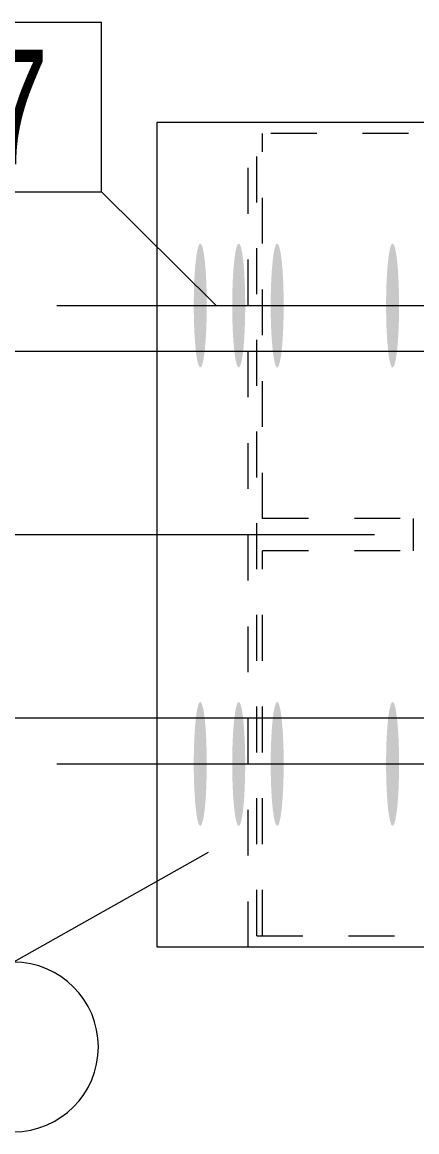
# Model space of a CAD drawing. Header units: millimetres. Extents: x 2 to 825, y 1 to 579.
# Drawn here: x 39.9 to 48.51, y 403.34 to 427.54 of the extents above; entities that cross this region are included whole.
import ezdxf

# ---------------------------------------------------------------- set-up
doc = ezdxf.new("R2010")
doc.units = ezdxf.units.MM
doc.linetypes.add('XKITLINE00', pattern=[0])
doc.linetypes.add('XKITLINE01', pattern=[4, 1, -1, 1, -1])
for name, color, linetype, lineweight in [('Bolt', 3, 'Continuous', 0), ('BoltMark', 7, 'Continuous', 0), ('Dimensions', 7, 'Continuous', 0), ('Part', 2, 'Continuous', 0), ('PartMark', 7, 'Continuous', 0)]:
    doc.layers.add(name, color=color, linetype=linetype, lineweight=lineweight)
doc.styles.add('ARIAL_NARROW', font='ARIALN.TTF')

# ---------------------------------------------------------------- blocks, each defined once
blk = doc.blocks.new('*A74')
at = {"layer": 'Bolt'}
for points in [[(43.93, 421.33), (43.93, 421.297), (43.93, 421.264), (43.93, 421.231), (43.929, 421.198), (43.929, 421.165), (43.928, 421.132), (43.928, 421.1), (43.927, 421.067), (43.926, 421.035), (43.925, 421.003), (43.924, 420.971), (43.923, 420.939), (43.922, 420.908), (43.921, 420.877), (43.92, 420.846), (43.918, 420.816), (43.917, 420.786), (43.915, 420.756), (43.914, 420.727), (43.912, 420.698), (43.91, 420.669), (43.908, 420.641), (43.907, 420.613), (43.905, 420.586), (43.903, 420.559), (43.9, 420.532), (43.898, 420.507), (43.896, 420.481), (43.894, 420.456), (43.891, 420.432), (43.889, 420.408), (43.886, 420.385), (43.884, 420.363), (43.881, 420.341), (43.879, 420.319), (43.876, 420.299), (43.873, 420.279), (43.87, 420.259), (43.867, 420.24), (43.865, 420.222), (43.862, 420.205), (43.859, 420.188), (43.856, 420.172), (43.852, 420.157), (43.849, 420.143), (43.846, 420.129), (43.843, 420.116), (43.84, 420.103), (43.836, 420.092), (43.833, 420.081), (43.83, 420.071), (43.827, 420.062), (43.823, 420.053), (43.82, 420.046), (43.816, 420.039), (43.813, 420.033), (43.81, 420.028), (43.806, 420.023), (43.803, 420.019), (43.799, 420.017), (43.796, 420.015), (43.792, 420.013), (43.789, 420.013), (43.785, 420.013), (43.782, 420.015), (43.778, 420.017), (43.775, 420.019), (43.771, 420.023), (43.768, 420.028), (43.765, 420.033), (43.761, 420.039), (43.758, 420.046), (43.754, 420.053), (43.751, 420.062), (43.748, 420.071), (43.744, 420.081), (43.741, 420.092), (43.738, 420.103), (43.735, 420.116), (43.731, 420.129), (43.728, 420.143), (43.725, 420.157), (43.722, 420.172), (43.719, 420.188), (43.716, 420.205), (43.713, 420.222), (43.71, 420.24), (43.707, 420.259), (43.704, 420.279), (43.702, 420.299), (43.699, 420.319), (43.696, 420.341), (43.694, 420.363), (43.691, 420.385), (43.689, 420.408), (43.686, 420.432), (43.684, 420.456), (43.682, 420.481), (43.679, 420.507), (43.677, 420.532), (43.675, 420.559), (43.673, 420.586), (43.671, 420.613), (43.669, 420.641), (43.667, 420.669), (43.666, 420.698), (43.664, 420.727), (43.662, 420.756), (43.661, 420.786), (43.659, 420.816), (43.658, 420.846), (43.657, 420.877), (43.655, 420.908), (43.654, 420.939), (43.653, 420.971), (43.652, 421.003), (43.651, 421.035), (43.651, 421.067), (43.65, 421.1), (43.649, 421.132), (43.649, 421.165), (43.648, 421.198), (43.648, 421.231), (43.648, 421.264), (43.647, 421.297), (43.647, 421.33), (43.647, 421.363), (43.647, 421.396), (43.647, 421.429), (43.648, 421.462), (43.648, 421.495), (43.648, 421.528), (43.649, 421.561), (43.649, 421.594), (43.65, 421.626), (43.651, 421.659), (43.651, 421.691), (43.652, 421.723), (43.653, 421.755), (43.654, 421.786), (43.655, 421.818), (43.657, 421.849), (43.658, 421.88), (43.659, 421.91), (43.661, 421.94), (43.662, 421.97), (43.664, 421.999), (43.666, 422.028), (43.667, 422.057), (43.669, 422.085), (43.671, 422.113), (43.673, 422.14), (43.675, 422.167), (43.677, 422.193), (43.679, 422.219), (43.682, 422.245), (43.684, 422.27), (43.686, 422.294), (43.689, 422.318), (43.691, 422.341), (43.694, 422.363), (43.696, 422.385), (43.699, 422.407), (43.702, 422.427), (43.704, 422.447), (43.707, 422.467), (43.71, 422.485), (43.713, 422.503), (43.716, 422.521), (43.719, 422.538), (43.722, 422.554), (43.725, 422.569), (43.728, 422.583), (43.731, 422.597), (43.735, 422.61), (43.738, 422.622), (43.741, 422.634), (43.744, 422.645), (43.748, 422.655), (43.751, 422.664), (43.754, 422.672), (43.758, 422.68), (43.761, 422.687), (43.765, 422.693), (43.768, 422.698), (43.771, 422.703), (43.775, 422.706), (43.778, 422.709), (43.782, 422.711), (43.785, 422.713), (43.789, 422.713), (43.792, 422.713), (43.796, 422.711), (43.799, 422.709), (43.803, 422.706), (43.806, 422.703), (43.81, 422.698), (43.813, 422.693), (43.816, 422.687), (43.82, 422.68), (43.823, 422.672), (43.827, 422.664), (43.83, 422.655), (43.833, 422.645), (43.836, 422.634), (43.84, 422.622), (43.843, 422.61), (43.846, 422.597), (43.849, 422.583), (43.852, 422.569), (43.856, 422.554), (43.859, 422.538), (43.862, 422.521), (43.865, 422.503), (43.867, 422.485), (43.87, 422.467), (43.873, 422.447), (43.876, 422.427), (43.879, 422.407), (43.881, 422.385), (43.884, 422.363), (43.886, 422.341), (43.889, 422.318), (43.891, 422.294), (43.894, 422.27), (43.896, 422.245), (43.898, 422.219), (43.9, 422.193), (43.903, 422.167), (43.905, 422.14), (43.907, 422.113), (43.908, 422.085), (43.91, 422.057), (43.912, 422.028), (43.914, 421.999), (43.915, 421.97), (43.917, 421.94), (43.918, 421.91), (43.92, 421.88), (43.921, 421.849), (43.922, 421.818), (43.923, 421.786), (43.924, 421.755), (43.925, 421.723), (43.926, 421.691), (43.927, 421.659), (43.928, 421.626), (43.928, 421.594), (43.929, 421.561), (43.929, 421.528), (43.93, 421.495), (43.93, 421.462), (43.93, 421.429), (43.93, 421.396), (43.93, 421.363)], [(44.77, 421.33), (44.769, 421.297), (44.769, 421.264), (44.769, 421.231), (44.768, 421.198), (44.768, 421.165), (44.767, 421.132), (44.767, 421.1), (44.766, 421.067), (44.765, 421.035), (44.764, 421.003), (44.763, 420.971), (44.762, 420.939), (44.761, 420.908), (44.76, 420.877), (44.759, 420.846), (44.757, 420.816), (44.756, 420.786), (44.754, 420.756), (44.753, 420.727), (44.751, 420.698), (44.749, 420.669), (44.748, 420.641), (44.746, 420.613), (44.744, 420.586), (44.742, 420.559), (44.74, 420.532), (44.737, 420.507), (44.735, 420.481), (44.733, 420.456), (44.731, 420.432), (44.728, 420.408), (44.726, 420.385), (44.723, 420.363), (44.72, 420.341), (44.718, 420.319), (44.715, 420.299), (44.712, 420.279), (44.709, 420.259), (44.707, 420.24), (44.704, 420.222), (44.701, 420.205), (44.698, 420.188), (44.695, 420.172), (44.692, 420.157), (44.688, 420.143), (44.685, 420.129), (44.682, 420.116), (44.679, 420.103), (44.676, 420.092), (44.672, 420.081), (44.669, 420.071), (44.666, 420.062), (44.662, 420.053), (44.659, 420.046), (44.656, 420.039), (44.652, 420.033), (44.649, 420.028), (44.645, 420.023), (44.642, 420.019), (44.638, 420.017), (44.635, 420.015), (44.631, 420.013), (44.628, 420.013), (44.624, 420.013), (44.621, 420.015), (44.618, 420.017), (44.614, 420.019), (44.611, 420.023), (44.607, 420.028), (44.604, 420.033), (44.6, 420.039), (44.597, 420.046), (44.594, 420.053), (44.59, 420.062), (44.587, 420.071), (44.584, 420.081), (44.58, 420.092), (44.577, 420.103), (44.574, 420.116), (44.571, 420.129), (44.567, 420.143), (44.564, 420.157), (44.561, 420.172), (44.558, 420.188), (44.555, 420.205), (44.552, 420.222), (44.549, 420.24), (44.546, 420.259), (44.544, 420.279), (44.541, 420.299), (44.538, 420.319), (44.535, 420.341), (44.533, 420.363), (44.53, 420.385), (44.528, 420.408), (44.525, 420.432), (44.523, 420.456), (44.521, 420.481), (44.518, 420.507), (44.516, 420.532), (44.514, 420.559), (44.512, 420.586), (44.51, 420.613), (44.508, 420.641), (44.506, 420.669), (44.505, 420.698), (44.503, 420.727), (44.501, 420.756), (44.5, 420.786), (44.498, 420.816), (44.497, 420.846), (44.496, 420.877), (44.495, 420.908), (44.493, 420.939), (44.492, 420.971), (44.491, 421.003), (44.491, 421.035), (44.49, 421.067), (44.489, 421.1), (44.488, 421.132), (44.488, 421.165), (44.487, 421.198), (44.487, 421.231), (44.487, 421.264), (44.487, 421.297), (44.486, 421.33), (44.486, 421.363), (44.486, 421.396), (44.487, 421.429), (44.487, 421.462), (44.487, 421.495), (44.487, 421.528), (44.488, 421.561), (44.488, 421.594), (44.489, 421.626), (44.49, 421.659), (44.491, 421.691), (44.491, 421.723), (44.492, 421.755), (44.493, 421.786), (44.495, 421.818), (44.496, 421.849), (44.497, 421.88), (44.498, 421.91), (44.5, 421.94), (44.501, 421.97), (44.503, 421.999), (44.505, 422.028), (44.506, 422.057), (44.508, 422.085), (44.51, 422.113), (44.512, 422.14), (44.514, 422.167), (44.516, 422.193), (44.518, 422.219), (44.521, 422.245), (44.523, 422.27), (44.525, 422.294), (44.528, 422.318), (44.53, 422.341), (44.533, 422.363), (44.535, 422.385), (44.538, 422.407), (44.541, 422.427), (44.544, 422.447), (44.546, 422.467), (44.549, 422.485), (44.552, 422.503), (44.555, 422.521), (44.558, 422.538), (44.561, 422.554), (44.564, 422.569), (44.567, 422.583), (44.571, 422.597), (44.574, 422.61), (44.577, 422.622), (44.58, 422.634), (44.584, 422.645), (44.587, 422.655), (44.59, 422.664), (44.594, 422.672), (44.597, 422.68), (44.6, 422.687), (44.604, 422.693), (44.607, 422.698), (44.611, 422.703), (44.614, 422.706), (44.618, 422.709), (44.621, 422.711), (44.624, 422.713), (44.628, 422.713), (44.631, 422.713), (44.635, 422.711), (44.638, 422.709), (44.642, 422.706), (44.645, 422.703), (44.649, 422.698), (44.652, 422.693), (44.656, 422.687), (44.659, 422.68), (44.662, 422.672), (44.666, 422.664), (44.669, 422.655), (44.672, 422.645), (44.676, 422.634), (44.679, 422.622), (44.682, 422.61), (44.685, 422.597), (44.688, 422.583), (44.692, 422.569), (44.695, 422.554), (44.698, 422.538), (44.701, 422.521), (44.704, 422.503), (44.707, 422.485), (44.709, 422.467), (44.712, 422.447), (44.715, 422.427), (44.718, 422.407), (44.72, 422.385), (44.723, 422.363), (44.726, 422.341), (44.728, 422.318), (44.731, 422.294), (44.733, 422.27), (44.735, 422.245), (44.737, 422.219), (44.74, 422.193), (44.742, 422.167), (44.744, 422.14), (44.746, 422.113), (44.748, 422.085), (44.749, 422.057), (44.751, 422.028), (44.753, 421.999), (44.754, 421.97), (44.756, 421.94), (44.757, 421.91), (44.759, 421.88), (44.76, 421.849), (44.761, 421.818), (44.762, 421.786), (44.763, 421.755), (44.764, 421.723), (44.765, 421.691), (44.766, 421.659), (44.767, 421.626), (44.767, 421.594), (44.768, 421.561), (44.768, 421.528), (44.769, 421.495), (44.769, 421.462), (44.769, 421.429), (44.77, 421.396), (44.77, 421.363)], [(45.609, 421.33), (45.609, 421.297), (45.608, 421.264), (45.608, 421.231), (45.608, 421.198), (45.607, 421.165), (45.607, 421.132), (45.606, 421.1), (45.605, 421.067), (45.604, 421.035), (45.604, 421.003), (45.603, 420.971), (45.602, 420.939), (45.6, 420.908), (45.599, 420.877), (45.598, 420.846), (45.597, 420.816), (45.595, 420.786), (45.594, 420.756), (45.592, 420.727), (45.59, 420.698), (45.589, 420.669), (45.587, 420.641), (45.585, 420.613), (45.583, 420.586), (45.581, 420.559), (45.579, 420.532), (45.577, 420.507), (45.574, 420.481), (45.572, 420.456), (45.57, 420.432), (45.567, 420.408), (45.565, 420.385), (45.562, 420.363), (45.56, 420.341), (45.557, 420.319), (45.554, 420.299), (45.551, 420.279), (45.549, 420.259), (45.546, 420.24), (45.543, 420.222), (45.54, 420.205), (45.537, 420.188), (45.534, 420.172), (45.531, 420.157), (45.528, 420.143), (45.524, 420.129), (45.521, 420.116), (45.518, 420.103), (45.515, 420.092), (45.512, 420.081), (45.508, 420.071), (45.505, 420.062), (45.502, 420.053), (45.498, 420.046), (45.495, 420.039), (45.491, 420.033), (45.488, 420.028), (45.484, 420.023), (45.481, 420.019), (45.478, 420.017), (45.474, 420.015), (45.471, 420.013), (45.467, 420.013), (45.464, 420.013), (45.46, 420.015), (45.457, 420.017), (45.453, 420.019), (45.45, 420.023), (45.446, 420.028), (45.443, 420.033), (45.439, 420.039), (45.436, 420.046), (45.433, 420.053), (45.429, 420.062), (45.426, 420.071), (45.423, 420.081), (45.419, 420.092), (45.416, 420.103), (45.413, 420.116), (45.41, 420.129), (45.407, 420.143), (45.403, 420.157), (45.4, 420.172), (45.397, 420.188), (45.394, 420.205), (45.391, 420.222), (45.388, 420.24), (45.386, 420.259), (45.383, 420.279), (45.38, 420.299), (45.377, 420.319), (45.375, 420.341), (45.372, 420.363), (45.369, 420.385), (45.367, 420.408), (45.365, 420.432), (45.362, 420.456), (45.36, 420.481), (45.358, 420.507), (45.355, 420.532), (45.353, 420.559), (45.351, 420.586), (45.349, 420.613), (45.347, 420.641), (45.346, 420.669), (45.344, 420.698), (45.342, 420.727), (45.341, 420.756), (45.339, 420.786), (45.338, 420.816), (45.336, 420.846), (45.335, 420.877), (45.334, 420.908), (45.333, 420.939), (45.332, 420.971), (45.331, 421.003), (45.33, 421.035), (45.329, 421.067), (45.328, 421.1), (45.328, 421.132), (45.327, 421.165), (45.327, 421.198), (45.326, 421.231), (45.326, 421.264), (45.326, 421.297), (45.326, 421.33), (45.326, 421.363), (45.326, 421.396), (45.326, 421.429), (45.326, 421.462), (45.326, 421.495), (45.327, 421.528), (45.327, 421.561), (45.328, 421.594), (45.328, 421.626), (45.329, 421.659), (45.33, 421.691), (45.331, 421.723), (45.332, 421.755), (45.333, 421.786), (45.334, 421.818), (45.335, 421.849), (45.336, 421.88), (45.338, 421.91), (45.339, 421.94), (45.341, 421.97), (45.342, 421.999), (45.344, 422.028), (45.346, 422.057), (45.347, 422.085), (45.349, 422.113), (45.351, 422.14), (45.353, 422.167), (45.355, 422.193), (45.358, 422.219), (45.36, 422.245), (45.362, 422.27), (45.365, 422.294), (45.367, 422.318), (45.369, 422.341), (45.372, 422.363), (45.375, 422.385), (45.377, 422.407), (45.38, 422.427), (45.383, 422.447), (45.386, 422.467), (45.388, 422.485), (45.391, 422.503), (45.394, 422.521), (45.397, 422.538), (45.4, 422.554), (45.403, 422.569), (45.407, 422.583), (45.41, 422.597), (45.413, 422.61), (45.416, 422.622), (45.419, 422.634), (45.423, 422.645), (45.426, 422.655), (45.429, 422.664), (45.433, 422.672), (45.436, 422.68), (45.439, 422.687), (45.443, 422.693), (45.446, 422.698), (45.45, 422.703), (45.453, 422.706), (45.457, 422.709), (45.46, 422.711), (45.464, 422.713), (45.467, 422.713), (45.471, 422.713), (45.474, 422.711), (45.478, 422.709), (45.481, 422.706), (45.484, 422.703), (45.488, 422.698), (45.491, 422.693), (45.495, 422.687), (45.498, 422.68), (45.502, 422.672), (45.505, 422.664), (45.508, 422.655), (45.512, 422.645), (45.515, 422.634), (45.518, 422.622), (45.521, 422.61), (45.524, 422.597), (45.528, 422.583), (45.531, 422.569), (45.534, 422.554), (45.537, 422.538), (45.54, 422.521), (45.543, 422.503), (45.546, 422.485), (45.549, 422.467), (45.551, 422.447), (45.554, 422.427), (45.557, 422.407), (45.56, 422.385), (45.562, 422.363), (45.565, 422.341), (45.567, 422.318), (45.57, 422.294), (45.572, 422.27), (45.574, 422.245), (45.577, 422.219), (45.579, 422.193), (45.581, 422.167), (45.583, 422.14), (45.585, 422.113), (45.587, 422.085), (45.589, 422.057), (45.59, 422.028), (45.592, 421.999), (45.594, 421.97), (45.595, 421.94), (45.597, 421.91), (45.598, 421.88), (45.599, 421.849), (45.6, 421.818), (45.602, 421.786), (45.603, 421.755), (45.604, 421.723), (45.604, 421.691), (45.605, 421.659), (45.606, 421.626), (45.607, 421.594), (45.607, 421.561), (45.608, 421.528), (45.608, 421.495), (45.608, 421.462), (45.609, 421.429), (45.609, 421.396), (45.609, 421.363)], [(48.126, 421.33), (48.126, 421.297), (48.126, 421.264), (48.126, 421.231), (48.125, 421.198), (48.125, 421.165), (48.124, 421.132), (48.123, 421.1), (48.123, 421.067), (48.122, 421.035), (48.121, 421.003), (48.12, 420.971), (48.119, 420.939), (48.118, 420.908), (48.117, 420.877), (48.115, 420.846), (48.114, 420.816), (48.113, 420.786), (48.111, 420.756), (48.109, 420.727), (48.108, 420.698), (48.106, 420.669), (48.104, 420.641), (48.102, 420.613), (48.1, 420.586), (48.098, 420.559), (48.096, 420.532), (48.094, 420.507), (48.092, 420.481), (48.09, 420.456), (48.087, 420.432), (48.085, 420.408), (48.082, 420.385), (48.08, 420.363), (48.077, 420.341), (48.074, 420.319), (48.072, 420.299), (48.069, 420.279), (48.066, 420.259), (48.063, 420.24), (48.06, 420.222), (48.057, 420.205), (48.054, 420.188), (48.051, 420.172), (48.048, 420.157), (48.045, 420.143), (48.042, 420.129), (48.039, 420.116), (48.036, 420.103), (48.032, 420.092), (48.029, 420.081), (48.026, 420.071), (48.022, 420.062), (48.019, 420.053), (48.016, 420.046), (48.012, 420.039), (48.009, 420.033), (48.005, 420.028), (48.002, 420.023), (47.998, 420.019), (47.995, 420.017), (47.992, 420.015), (47.988, 420.013), (47.985, 420.013), (47.981, 420.013), (47.978, 420.015), (47.974, 420.017), (47.971, 420.019), (47.967, 420.023), (47.964, 420.028), (47.96, 420.033), (47.957, 420.039), (47.954, 420.046), (47.95, 420.053), (47.947, 420.062), (47.943, 420.071), (47.94, 420.081), (47.937, 420.092), (47.934, 420.103), (47.93, 420.116), (47.927, 420.129), (47.924, 420.143), (47.921, 420.157), (47.918, 420.172), (47.915, 420.188), (47.912, 420.205), (47.909, 420.222), (47.906, 420.24), (47.903, 420.259), (47.9, 420.279), (47.897, 420.299), (47.895, 420.319), (47.892, 420.341), (47.889, 420.363), (47.887, 420.385), (47.884, 420.408), (47.882, 420.432), (47.88, 420.456), (47.877, 420.481), (47.875, 420.507), (47.873, 420.532), (47.871, 420.559), (47.869, 420.586), (47.867, 420.613), (47.865, 420.641), (47.863, 420.669), (47.861, 420.698), (47.86, 420.727), (47.858, 420.756), (47.857, 420.786), (47.855, 420.816), (47.854, 420.846), (47.852, 420.877), (47.851, 420.908), (47.85, 420.939), (47.849, 420.971), (47.848, 421.003), (47.847, 421.035), (47.846, 421.067), (47.846, 421.1), (47.845, 421.132), (47.845, 421.165), (47.844, 421.198), (47.844, 421.231), (47.843, 421.264), (47.843, 421.297), (47.843, 421.33), (47.843, 421.363), (47.843, 421.396), (47.843, 421.429), (47.843, 421.462), (47.844, 421.495), (47.844, 421.528), (47.845, 421.561), (47.845, 421.594), (47.846, 421.626), (47.846, 421.659), (47.847, 421.691), (47.848, 421.723), (47.849, 421.755), (47.85, 421.786), (47.851, 421.818), (47.852, 421.849), (47.854, 421.88), (47.855, 421.91), (47.857, 421.94), (47.858, 421.97), (47.86, 421.999), (47.861, 422.028), (47.863, 422.057), (47.865, 422.085), (47.867, 422.113), (47.869, 422.14), (47.871, 422.167), (47.873, 422.193), (47.875, 422.219), (47.877, 422.245), (47.88, 422.27), (47.882, 422.294), (47.884, 422.318), (47.887, 422.341), (47.889, 422.363), (47.892, 422.385), (47.895, 422.407), (47.897, 422.427), (47.9, 422.447), (47.903, 422.467), (47.906, 422.485), (47.909, 422.503), (47.912, 422.521), (47.915, 422.538), (47.918, 422.554), (47.921, 422.569), (47.924, 422.583), (47.927, 422.597), (47.93, 422.61), (47.934, 422.622), (47.937, 422.634), (47.94, 422.645), (47.943, 422.655), (47.947, 422.664), (47.95, 422.672), (47.954, 422.68), (47.957, 422.687), (47.96, 422.693), (47.964, 422.698), (47.967, 422.703), (47.971, 422.706), (47.974, 422.709), (47.978, 422.711), (47.981, 422.713), (47.985, 422.713), (47.988, 422.713), (47.992, 422.711), (47.995, 422.709), (47.998, 422.706), (48.002, 422.703), (48.005, 422.698), (48.009, 422.693), (48.012, 422.687), (48.016, 422.68), (48.019, 422.672), (48.022, 422.664), (48.026, 422.655), (48.029, 422.645), (48.032, 422.634), (48.036, 422.622), (48.039, 422.61), (48.042, 422.597), (48.045, 422.583), (48.048, 422.569), (48.051, 422.554), (48.054, 422.538), (48.057, 422.521), (48.06, 422.503), (48.063, 422.485), (48.066, 422.467), (48.069, 422.447), (48.072, 422.427), (48.074, 422.407), (48.077, 422.385), (48.08, 422.363), (48.082, 422.341), (48.085, 422.318), (48.087, 422.294), (48.09, 422.27), (48.092, 422.245), (48.094, 422.219), (48.096, 422.193), (48.098, 422.167), (48.1, 422.14), (48.102, 422.113), (48.104, 422.085), (48.106, 422.057), (48.108, 422.028), (48.109, 421.999), (48.111, 421.97), (48.113, 421.94), (48.114, 421.91), (48.115, 421.88), (48.117, 421.849), (48.118, 421.818), (48.119, 421.786), (48.12, 421.755), (48.121, 421.723), (48.122, 421.691), (48.123, 421.659), (48.123, 421.626), (48.124, 421.594), (48.125, 421.561), (48.125, 421.528), (48.126, 421.495), (48.126, 421.462), (48.126, 421.429), (48.126, 421.396), (48.126, 421.363)], [(43.93, 411.33), (43.93, 411.297), (43.93, 411.264), (43.93, 411.231), (43.929, 411.198), (43.929, 411.165), (43.928, 411.132), (43.928, 411.1), (43.927, 411.067), (43.926, 411.035), (43.925, 411.003), (43.924, 410.971), (43.923, 410.939), (43.922, 410.908), (43.921, 410.877), (43.92, 410.846), (43.918, 410.816), (43.917, 410.786), (43.915, 410.756), (43.914, 410.727), (43.912, 410.698), (43.91, 410.669), (43.908, 410.641), (43.907, 410.613), (43.905, 410.586), (43.903, 410.559), (43.9, 410.532), (43.898, 410.507), (43.896, 410.481), (43.894, 410.456), (43.891, 410.432), (43.889, 410.408), (43.886, 410.385), (43.884, 410.363), (43.881, 410.341), (43.879, 410.319), (43.876, 410.299), (43.873, 410.279), (43.87, 410.259), (43.867, 410.24), (43.865, 410.222), (43.862, 410.205), (43.859, 410.188), (43.856, 410.172), (43.852, 410.157), (43.849, 410.143), (43.846, 410.129), (43.843, 410.116), (43.84, 410.103), (43.836, 410.092), (43.833, 410.081), (43.83, 410.071), (43.827, 410.062), (43.823, 410.053), (43.82, 410.046), (43.816, 410.039), (43.813, 410.033), (43.81, 410.028), (43.806, 410.023), (43.803, 410.019), (43.799, 410.017), (43.796, 410.015), (43.792, 410.013), (43.789, 410.013), (43.785, 410.013), (43.782, 410.015), (43.778, 410.017), (43.775, 410.019), (43.771, 410.023), (43.768, 410.028), (43.765, 410.033), (43.761, 410.039), (43.758, 410.046), (43.754, 410.053), (43.751, 410.062), (43.748, 410.071), (43.744, 410.081), (43.741, 410.092), (43.738, 410.103), (43.735, 410.116), (43.731, 410.129), (43.728, 410.143), (43.725, 410.157), (43.722, 410.172), (43.719, 410.188), (43.716, 410.205), (43.713, 410.222), (43.71, 410.24), (43.707, 410.259), (43.704, 410.279), (43.702, 410.299), (43.699, 410.319), (43.696, 410.341), (43.694, 410.363), (43.691, 410.385), (43.689, 410.408), (43.686, 410.432), (43.684, 410.456), (43.682, 410.481), (43.679, 410.507), (43.677, 410.532), (43.675, 410.559), (43.673, 410.586), (43.671, 410.613), (43.669, 410.641), (43.667, 410.669), (43.666, 410.698), (43.664, 410.727), (43.662, 410.756), (43.661, 410.786), (43.659, 410.816), (43.658, 410.846), (43.657, 410.877), (43.655, 410.908), (43.654, 410.939), (43.653, 410.971), (43.652, 411.003), (43.651, 411.035), (43.651, 411.067), (43.65, 411.1), (43.649, 411.132), (43.649, 411.165), (43.648, 411.198), (43.648, 411.231), (43.648, 411.264), (43.647, 411.297), (43.647, 411.33), (43.647, 411.363), (43.647, 411.396), (43.647, 411.429), (43.648, 411.462), (43.648, 411.495), (43.648, 411.528), (43.649, 411.561), (43.649, 411.594), (43.65, 411.626), (43.651, 411.659), (43.651, 411.691), (43.652, 411.723), (43.653, 411.755), (43.654, 411.786), (43.655, 411.818), (43.657, 411.849), (43.658, 411.88), (43.659, 411.91), (43.661, 411.94), (43.662, 411.97), (43.664, 411.999), (43.666, 412.028), (43.667, 412.057), (43.669, 412.085), (43.671, 412.113), (43.673, 412.14), (43.675, 412.167), (43.677, 412.193), (43.679, 412.219), (43.682, 412.245), (43.684, 412.27), (43.686, 412.294), (43.689, 412.318), (43.691, 412.341), (43.694, 412.363), (43.696, 412.385), (43.699, 412.407), (43.702, 412.427), (43.704, 412.447), (43.707, 412.467), (43.71, 412.485), (43.713, 412.503), (43.716, 412.521), (43.719, 412.538), (43.722, 412.554), (43.725, 412.569), (43.728, 412.583), (43.731, 412.597), (43.735, 412.61), (43.738, 412.622), (43.741, 412.634), (43.744, 412.645), (43.748, 412.655), (43.751, 412.664), (43.754, 412.672), (43.758, 412.68), (43.761, 412.687), (43.765, 412.693), (43.768, 412.698), (43.771, 412.703), (43.775, 412.706), (43.778, 412.709), (43.782, 412.711), (43.785, 412.713), (43.789, 412.713), (43.792, 412.713), (43.796, 412.711), (43.799, 412.709), (43.803, 412.706), (43.806, 412.703), (43.81, 412.698), (43.813, 412.693), (43.816, 412.687), (43.82, 412.68), (43.823, 412.672), (43.827, 412.664), (43.83, 412.655), (43.833, 412.645), (43.836, 412.634), (43.84, 412.622), (43.843, 412.61), (43.846, 412.597), (43.849, 412.583), (43.852, 412.569), (43.856, 412.554), (43.859, 412.538), (43.862, 412.521), (43.865, 412.503), (43.867, 412.485), (43.87, 412.467), (43.873, 412.447), (43.876, 412.427), (43.879, 412.407), (43.881, 412.385), (43.884, 412.363), (43.886, 412.341), (43.889, 412.318), (43.891, 412.294), (43.894, 412.27), (43.896, 412.245), (43.898, 412.219), (43.9, 412.193), (43.903, 412.167), (43.905, 412.14), (43.907, 412.113), (43.908, 412.085), (43.91, 412.057), (43.912, 412.028), (43.914, 411.999), (43.915, 411.97), (43.917, 411.94), (43.918, 411.91), (43.92, 411.88), (43.921, 411.849), (43.922, 411.818), (43.923, 411.786), (43.924, 411.755), (43.925, 411.723), (43.926, 411.691), (43.927, 411.659), (43.928, 411.626), (43.928, 411.594), (43.929, 411.561), (43.929, 411.528), (43.93, 411.495), (43.93, 411.462), (43.93, 411.429), (43.93, 411.396), (43.93, 411.363)], [(44.77, 411.33), (44.769, 411.297), (44.769, 411.264), (44.769, 411.231), (44.768, 411.198), (44.768, 411.165), (44.767, 411.132), (44.767, 411.1), (44.766, 411.067), (44.765, 411.035), (44.764, 411.003), (44.763, 410.971), (44.762, 410.939), (44.761, 410.908), (44.76, 410.877), (44.759, 410.846), (44.757, 410.816), (44.756, 410.786), (44.754, 410.756), (44.753, 410.727), (44.751, 410.698), (44.749, 410.669), (44.748, 410.641), (44.746, 410.613), (44.744, 410.586), (44.742, 410.559), (44.74, 410.532), (44.737, 410.507), (44.735, 410.481), (44.733, 410.456), (44.731, 410.432), (44.728, 410.408), (44.726, 410.385), (44.723, 410.363), (44.72, 410.341), (44.718, 410.319), (44.715, 410.299), (44.712, 410.279), (44.709, 410.259), (44.707, 410.24), (44.704, 410.222), (44.701, 410.205), (44.698, 410.188), (44.695, 410.172), (44.692, 410.157), (44.688, 410.143), (44.685, 410.129), (44.682, 410.116), (44.679, 410.103), (44.676, 410.092), (44.672, 410.081), (44.669, 410.071), (44.666, 410.062), (44.662, 410.053), (44.659, 410.046), (44.656, 410.039), (44.652, 410.033), (44.649, 410.028), (44.645, 410.023), (44.642, 410.019), (44.638, 410.017), (44.635, 410.015), (44.631, 410.013), (44.628, 410.013), (44.624, 410.013), (44.621, 410.015), (44.618, 410.017), (44.614, 410.019), (44.611, 410.023), (44.607, 410.028), (44.604, 410.033), (44.6, 410.039), (44.597, 410.046), (44.594, 410.053), (44.59, 410.062), (44.587, 410.071), (44.584, 410.081), (44.58, 410.092), (44.577, 410.103), (44.574, 410.116), (44.571, 410.129), (44.567, 410.143), (44.564, 410.157), (44.561, 410.172), (44.558, 410.188), (44.555, 410.205), (44.552, 410.222), (44.549, 410.24), (44.546, 410.259), (44.544, 410.279), (44.541, 410.299), (44.538, 410.319), (44.535, 410.341), (44.533, 410.363), (44.53, 410.385), (44.528, 410.408), (44.525, 410.432), (44.523, 410.456), (44.521, 410.481), (44.518, 410.507), (44.516, 410.532), (44.514, 410.559), (44.512, 410.586), (44.51, 410.613), (44.508, 410.641), (44.506, 410.669), (44.505, 410.698), (44.503, 410.727), (44.501, 410.756), (44.5, 410.786), (44.498, 410.816), (44.497, 410.846), (44.496, 410.877), (44.495, 410.908), (44.493, 410.939), (44.492, 410.971), (44.491, 411.003), (44.491, 411.035), (44.49, 411.067), (44.489, 411.1), (44.488, 411.132), (44.488, 411.165), (44.487, 411.198), (44.487, 411.231), (44.487, 411.264), (44.487, 411.297), (44.486, 411.33), (44.486, 411.363), (44.486, 411.396), (44.487, 411.429), (44.487, 411.462), (44.487, 411.495), (44.487, 411.528), (44.488, 411.561), (44.488, 411.594), (44.489, 411.626), (44.49, 411.659), (44.491, 411.691), (44.491, 411.723), (44.492, 411.755), (44.493, 411.786), (44.495, 411.818), (44.496, 411.849), (44.497, 411.88), (44.498, 411.91), (44.5, 411.94), (44.501, 411.97), (44.503, 411.999), (44.505, 412.028), (44.506, 412.057), (44.508, 412.085), (44.51, 412.113), (44.512, 412.14), (44.514, 412.167), (44.516, 412.193), (44.518, 412.219), (44.521, 412.245), (44.523, 412.27), (44.525, 412.294), (44.528, 412.318), (44.53, 412.341), (44.533, 412.363), (44.535, 412.385), (44.538, 412.407), (44.541, 412.427), (44.544, 412.447), (44.546, 412.467), (44.549, 412.485), (44.552, 412.503), (44.555, 412.521), (44.558, 412.538), (44.561, 412.554), (44.564, 412.569), (44.567, 412.583), (44.571, 412.597), (44.574, 412.61), (44.577, 412.622), (44.58, 412.634), (44.584, 412.645), (44.587, 412.655), (44.59, 412.664), (44.594, 412.672), (44.597, 412.68), (44.6, 412.687), (44.604, 412.693), (44.607, 412.698), (44.611, 412.703), (44.614, 412.706), (44.618, 412.709), (44.621, 412.711), (44.624, 412.713), (44.628, 412.713), (44.631, 412.713), (44.635, 412.711), (44.638, 412.709), (44.642, 412.706), (44.645, 412.703), (44.649, 412.698), (44.652, 412.693), (44.656, 412.687), (44.659, 412.68), (44.662, 412.672), (44.666, 412.664), (44.669, 412.655), (44.672, 412.645), (44.676, 412.634), (44.679, 412.622), (44.682, 412.61), (44.685, 412.597), (44.688, 412.583), (44.692, 412.569), (44.695, 412.554), (44.698, 412.538), (44.701, 412.521), (44.704, 412.503), (44.707, 412.485), (44.709, 412.467), (44.712, 412.447), (44.715, 412.427), (44.718, 412.407), (44.72, 412.385), (44.723, 412.363), (44.726, 412.341), (44.728, 412.318), (44.731, 412.294), (44.733, 412.27), (44.735, 412.245), (44.737, 412.219), (44.74, 412.193), (44.742, 412.167), (44.744, 412.14), (44.746, 412.113), (44.748, 412.085), (44.749, 412.057), (44.751, 412.028), (44.753, 411.999), (44.754, 411.97), (44.756, 411.94), (44.757, 411.91), (44.759, 411.88), (44.76, 411.849), (44.761, 411.818), (44.762, 411.786), (44.763, 411.755), (44.764, 411.723), (44.765, 411.691), (44.766, 411.659), (44.767, 411.626), (44.767, 411.594), (44.768, 411.561), (44.768, 411.528), (44.769, 411.495), (44.769, 411.462), (44.769, 411.429), (44.77, 411.396), (44.77, 411.363)], [(45.609, 411.33), (45.609, 411.297), (45.608, 411.264), (45.608, 411.231), (45.608, 411.198), (45.607, 411.165), (45.607, 411.132), (45.606, 411.1), (45.605, 411.067), (45.604, 411.035), (45.604, 411.003), (45.603, 410.971), (45.602, 410.939), (45.6, 410.908), (45.599, 410.877), (45.598, 410.846), (45.597, 410.816), (45.595, 410.786), (45.594, 410.756), (45.592, 410.727), (45.59, 410.698), (45.589, 410.669), (45.587, 410.641), (45.585, 410.613), (45.583, 410.586), (45.581, 410.559), (45.579, 410.532), (45.577, 410.507), (45.574, 410.481), (45.572, 410.456), (45.57, 410.432), (45.567, 410.408), (45.565, 410.385), (45.562, 410.363), (45.56, 410.341), (45.557, 410.319), (45.554, 410.299), (45.551, 410.279), (45.549, 410.259), (45.546, 410.24), (45.543, 410.222), (45.54, 410.205), (45.537, 410.188), (45.534, 410.172), (45.531, 410.157), (45.528, 410.143), (45.524, 410.129), (45.521, 410.116), (45.518, 410.103), (45.515, 410.092), (45.512, 410.081), (45.508, 410.071), (45.505, 410.062), (45.502, 410.053), (45.498, 410.046), (45.495, 410.039), (45.491, 410.033), (45.488, 410.028), (45.484, 410.023), (45.481, 410.019), (45.478, 410.017), (45.474, 410.015), (45.471, 410.013), (45.467, 410.013), (45.464, 410.013), (45.46, 410.015), (45.457, 410.017), (45.453, 410.019), (45.45, 410.023), (45.446, 410.028), (45.443, 410.033), (45.439, 410.039), (45.436, 410.046), (45.433, 410.053), (45.429, 410.062), (45.426, 410.071), (45.423, 410.081), (45.419, 410.092), (45.416, 410.103), (45.413, 410.116), (45.41, 410.129), (45.407, 410.143), (45.403, 410.157), (45.4, 410.172), (45.397, 410.188), (45.394, 410.205), (45.391, 410.222), (45.388, 410.24), (45.386, 410.259), (45.383, 410.279), (45.38, 410.299), (45.377, 410.319), (45.375, 410.341), (45.372, 410.363), (45.369, 410.385), (45.367, 410.408), (45.365, 410.432), (45.362, 410.456), (45.36, 410.481), (45.358, 410.507), (45.355, 410.532), (45.353, 410.559), (45.351, 410.586), (45.349, 410.613), (45.347, 410.641), (45.346, 410.669), (45.344, 410.698), (45.342, 410.727), (45.341, 410.756), (45.339, 410.786), (45.338, 410.816), (45.336, 410.846), (45.335, 410.877), (45.334, 410.908), (45.333, 410.939), (45.332, 410.971), (45.331, 411.003), (45.33, 411.035), (45.329, 411.067), (45.328, 411.1), (45.328, 411.132), (45.327, 411.165), (45.327, 411.198), (45.326, 411.231), (45.326, 411.264), (45.326, 411.297), (45.326, 411.33), (45.326, 411.363), (45.326, 411.396), (45.326, 411.429), (45.326, 411.462), (45.326, 411.495), (45.327, 411.528), (45.327, 411.561), (45.328, 411.594), (45.328, 411.626), (45.329, 411.659), (45.33, 411.691), (45.331, 411.723), (45.332, 411.755), (45.333, 411.786), (45.334, 411.818), (45.335, 411.849), (45.336, 411.88), (45.338, 411.91), (45.339, 411.94), (45.341, 411.97), (45.342, 411.999), (45.344, 412.028), (45.346, 412.057), (45.347, 412.085), (45.349, 412.113), (45.351, 412.14), (45.353, 412.167), (45.355, 412.193), (45.358, 412.219), (45.36, 412.245), (45.362, 412.27), (45.365, 412.294), (45.367, 412.318), (45.369, 412.341), (45.372, 412.363), (45.375, 412.385), (45.377, 412.407), (45.38, 412.427), (45.383, 412.447), (45.386, 412.467), (45.388, 412.485), (45.391, 412.503), (45.394, 412.521), (45.397, 412.538), (45.4, 412.554), (45.403, 412.569), (45.407, 412.583), (45.41, 412.597), (45.413, 412.61), (45.416, 412.622), (45.419, 412.634), (45.423, 412.645), (45.426, 412.655), (45.429, 412.664), (45.433, 412.672), (45.436, 412.68), (45.439, 412.687), (45.443, 412.693), (45.446, 412.698), (45.45, 412.703), (45.453, 412.706), (45.457, 412.709), (45.46, 412.711), (45.464, 412.713), (45.467, 412.713), (45.471, 412.713), (45.474, 412.711), (45.478, 412.709), (45.481, 412.706), (45.484, 412.703), (45.488, 412.698), (45.491, 412.693), (45.495, 412.687), (45.498, 412.68), (45.502, 412.672), (45.505, 412.664), (45.508, 412.655), (45.512, 412.645), (45.515, 412.634), (45.518, 412.622), (45.521, 412.61), (45.524, 412.597), (45.528, 412.583), (45.531, 412.569), (45.534, 412.554), (45.537, 412.538), (45.54, 412.521), (45.543, 412.503), (45.546, 412.485), (45.549, 412.467), (45.551, 412.447), (45.554, 412.427), (45.557, 412.407), (45.56, 412.385), (45.562, 412.363), (45.565, 412.341), (45.567, 412.318), (45.57, 412.294), (45.572, 412.27), (45.574, 412.245), (45.577, 412.219), (45.579, 412.193), (45.581, 412.167), (45.583, 412.14), (45.585, 412.113), (45.587, 412.085), (45.589, 412.057), (45.59, 412.028), (45.592, 411.999), (45.594, 411.97), (45.595, 411.94), (45.597, 411.91), (45.598, 411.88), (45.599, 411.849), (45.6, 411.818), (45.602, 411.786), (45.603, 411.755), (45.604, 411.723), (45.604, 411.691), (45.605, 411.659), (45.606, 411.626), (45.607, 411.594), (45.607, 411.561), (45.608, 411.528), (45.608, 411.495), (45.608, 411.462), (45.609, 411.429), (45.609, 411.396), (45.609, 411.363)], [(48.126, 411.33), (48.126, 411.297), (48.126, 411.264), (48.126, 411.231), (48.125, 411.198), (48.125, 411.165), (48.124, 411.132), (48.123, 411.1), (48.123, 411.067), (48.122, 411.035), (48.121, 411.003), (48.12, 410.971), (48.119, 410.939), (48.118, 410.908), (48.117, 410.877), (48.115, 410.846), (48.114, 410.816), (48.113, 410.786), (48.111, 410.756), (48.109, 410.727), (48.108, 410.698), (48.106, 410.669), (48.104, 410.641), (48.102, 410.613), (48.1, 410.586), (48.098, 410.559), (48.096, 410.532), (48.094, 410.507), (48.092, 410.481), (48.09, 410.456), (48.087, 410.432), (48.085, 410.408), (48.082, 410.385), (48.08, 410.363), (48.077, 410.341), (48.074, 410.319), (48.072, 410.299), (48.069, 410.279), (48.066, 410.259), (48.063, 410.24), (48.06, 410.222), (48.057, 410.205), (48.054, 410.188), (48.051, 410.172), (48.048, 410.157), (48.045, 410.143), (48.042, 410.129), (48.039, 410.116), (48.036, 410.103), (48.032, 410.092), (48.029, 410.081), (48.026, 410.071), (48.022, 410.062), (48.019, 410.053), (48.016, 410.046), (48.012, 410.039), (48.009, 410.033), (48.005, 410.028), (48.002, 410.023), (47.998, 410.019), (47.995, 410.017), (47.992, 410.015), (47.988, 410.013), (47.985, 410.013), (47.981, 410.013), (47.978, 410.015), (47.974, 410.017), (47.971, 410.019), (47.967, 410.023), (47.964, 410.028), (47.96, 410.033), (47.957, 410.039), (47.954, 410.046), (47.95, 410.053), (47.947, 410.062), (47.943, 410.071), (47.94, 410.081), (47.937, 410.092), (47.934, 410.103), (47.93, 410.116), (47.927, 410.129), (47.924, 410.143), (47.921, 410.157), (47.918, 410.172), (47.915, 410.188), (47.912, 410.205), (47.909, 410.222), (47.906, 410.24), (47.903, 410.259), (47.9, 410.279), (47.897, 410.299), (47.895, 410.319), (47.892, 410.341), (47.889, 410.363), (47.887, 410.385), (47.884, 410.408), (47.882, 410.432), (47.88, 410.456), (47.877, 410.481), (47.875, 410.507), (47.873, 410.532), (47.871, 410.559), (47.869, 410.586), (47.867, 410.613), (47.865, 410.641), (47.863, 410.669), (47.861, 410.698), (47.86, 410.727), (47.858, 410.756), (47.857, 410.786), (47.855, 410.816), (47.854, 410.846), (47.852, 410.877), (47.851, 410.908), (47.85, 410.939), (47.849, 410.971), (47.848, 411.003), (47.847, 411.035), (47.846, 411.067), (47.846, 411.1), (47.845, 411.132), (47.845, 411.165), (47.844, 411.198), (47.844, 411.231), (47.843, 411.264), (47.843, 411.297), (47.843, 411.33), (47.843, 411.363), (47.843, 411.396), (47.843, 411.429), (47.843, 411.462), (47.844, 411.495), (47.844, 411.528), (47.845, 411.561), (47.845, 411.594), (47.846, 411.626), (47.846, 411.659), (47.847, 411.691), (47.848, 411.723), (47.849, 411.755), (47.85, 411.786), (47.851, 411.818), (47.852, 411.849), (47.854, 411.88), (47.855, 411.91), (47.857, 411.94), (47.858, 411.97), (47.86, 411.999), (47.861, 412.028), (47.863, 412.057), (47.865, 412.085), (47.867, 412.113), (47.869, 412.14), (47.871, 412.167), (47.873, 412.193), (47.875, 412.219), (47.877, 412.245), (47.88, 412.27), (47.882, 412.294), (47.884, 412.318), (47.887, 412.341), (47.889, 412.363), (47.892, 412.385), (47.895, 412.407), (47.897, 412.427), (47.9, 412.447), (47.903, 412.467), (47.906, 412.485), (47.909, 412.503), (47.912, 412.521), (47.915, 412.538), (47.918, 412.554), (47.921, 412.569), (47.924, 412.583), (47.927, 412.597), (47.93, 412.61), (47.934, 412.622), (47.937, 412.634), (47.94, 412.645), (47.943, 412.655), (47.947, 412.664), (47.95, 412.672), (47.954, 412.68), (47.957, 412.687), (47.96, 412.693), (47.964, 412.698), (47.967, 412.703), (47.971, 412.706), (47.974, 412.709), (47.978, 412.711), (47.981, 412.713), (47.985, 412.713), (47.988, 412.713), (47.992, 412.711), (47.995, 412.709), (47.998, 412.706), (48.002, 412.703), (48.005, 412.698), (48.009, 412.693), (48.012, 412.687), (48.016, 412.68), (48.019, 412.672), (48.022, 412.664), (48.026, 412.655), (48.029, 412.645), (48.032, 412.634), (48.036, 412.622), (48.039, 412.61), (48.042, 412.597), (48.045, 412.583), (48.048, 412.569), (48.051, 412.554), (48.054, 412.538), (48.057, 412.521), (48.06, 412.503), (48.063, 412.485), (48.066, 412.467), (48.069, 412.447), (48.072, 412.427), (48.074, 412.407), (48.077, 412.385), (48.08, 412.363), (48.082, 412.341), (48.085, 412.318), (48.087, 412.294), (48.09, 412.27), (48.092, 412.245), (48.094, 412.219), (48.096, 412.193), (48.098, 412.167), (48.1, 412.14), (48.102, 412.113), (48.104, 412.085), (48.106, 412.057), (48.108, 412.028), (48.109, 411.999), (48.111, 411.97), (48.113, 411.94), (48.114, 411.91), (48.115, 411.88), (48.117, 411.849), (48.118, 411.818), (48.119, 411.786), (48.12, 411.755), (48.121, 411.723), (48.122, 411.691), (48.123, 411.659), (48.123, 411.626), (48.124, 411.594), (48.125, 411.561), (48.125, 411.528), (48.126, 411.495), (48.126, 411.462), (48.126, 411.429), (48.126, 411.396), (48.126, 411.363)]]:
    blk.add_hatch(color=3, dxfattribs=at).paths.add_polyline_path(points, flags=17)
at = {"layer": 'Bolt', "color": 3, "linetype": 'XKITLINE00', "lineweight": 0}
for p, q in [((40.656, 421.363), (47.618, 421.363)), ((41.495, 421.363), (48.457, 421.363)), ((42.334, 421.363), (49.296, 421.363)), ((44.852, 421.363), (51.813, 421.363)), ((45.691, 421.363), (52.653, 421.363)), ((46.53, 421.363), (53.492, 421.363)), ((40.656, 411.363), (47.618, 411.363)), ((41.495, 411.363), (48.457, 411.363)), ((42.334, 411.363), (49.296, 411.363)), ((44.852, 411.363), (51.813, 411.363)), ((45.691, 411.363), (52.653, 411.363)), ((46.53, 411.363), (53.492, 411.363))]:
    blk.add_line(p, q, dxfattribs=at)
blk = doc.blocks.new('*A106')
at = {"layer": 'Part', "color": 2, "linetype": 'XKITLINE00', "lineweight": 0}
for p, q in [((42.845, 425.363), (52.386, 425.363)), ((42.845, 407.363), (42.845, 425.363)), ((52.386, 407.363), (42.845, 407.363))]:
    blk.add_line(p, q, dxfattribs=at)
at = {"layer": 'Part', "color": 7, "linetype": 'XKITLINE01', "lineweight": 0}
blk.add_line((44.834, 407.363), (44.834, 425.363), dxfattribs=at)
blk = doc.blocks.new('*A107')
at = {"layer": 'Part', "color": 7, "linetype": 'XKITLINE01', "lineweight": 0}
for p, q in [((242.33, 425.113), (45.023, 425.113)), ((45.023, 407.613), (45.023, 425.113)), ((45.143, 416.713), (45.143, 425.113)), ((242.15, 416.713), (45.143, 416.713)), ((48.436, 416.713), (48.436, 416.013)), ((242.15, 416.013), (45.143, 416.013)), ((45.143, 407.613), (45.143, 416.013)), ((45.023, 407.613), (242.33, 407.613))]:
    blk.add_line(p, q, dxfattribs=at)
blk = doc.blocks.new('*A214')
at = {"layer": 'Dimensions', "color": 7, "linetype": 'XKITLINE00', "lineweight": 0}
blk.add_line((47.59, 416.363), (9.74, 416.363), dxfattribs=at)
blk = doc.blocks.new('*A215')
at = {"layer": 'Dimensions', "color": 7, "linetype": 'XKITLINE00', "lineweight": 0}
blk.add_line((47.59, 416.363), (10.19, 416.363), dxfattribs=at)
blk = doc.blocks.new('*A216')
at = {"layer": 'Dimensions', "color": 7, "linetype": 'XKITLINE00', "lineweight": 0}
for p, q in [((47.59, 416.363), (25.74, 416.363)), ((63.222, 412.363), (25.74, 412.363))]:
    blk.add_line(p, q, dxfattribs=at)
blk = doc.blocks.new('*A217')
at = {"layer": 'Dimensions', "color": 7, "linetype": 'XKITLINE00', "lineweight": 0}
for p, q in [((63.222, 420.363), (26.19, 420.363)), ((47.59, 416.363), (26.19, 416.363))]:
    blk.add_line(p, q, dxfattribs=at)
blk = doc.blocks.new('*A223')
at = {"layer": 'BoltMark', "color": 7, "linetype": 'XKITLINE00', "lineweight": 0}
for p, q in [((29.821, 427.543), (41.637, 427.543)), ((41.637, 423.843), (41.637, 427.543)), ((29.821, 423.843), (41.637, 423.843)), ((44.137, 421.363), (41.637, 423.843))]:
    blk.add_line(p, q, dxfattribs=at)
at = {"layer": 'BoltMark', "color": 3, "style": 'ARIAL_NARROW', "width": 0.85}
blk.add_text('Ø27', height=2.5, dxfattribs=at).set_placement((35.87, 424.443))
blk = doc.blocks.new('*A226')
at = {"layer": 'PartMark', "color": 7, "linetype": 'XKITLINE00', "lineweight": 0}
blk.add_line((43.958, 409.43), (39.716, 407.038), dxfattribs=at)
blk.add_arc((39.716, 405.188), 1.85, 270, 90, dxfattribs=at)

msp = doc.modelspace()

# ---------------------------------------------------------------- block references
at = {"lineweight": 0}
for name in ['*A223', '*A106', '*A107', '*A74', '*A215', '*A217', '*A214', '*A216', '*A226']:
    msp.add_blockref(name, (0, 0), dxfattribs=at)

doc.saveas('drawing.dxf')
